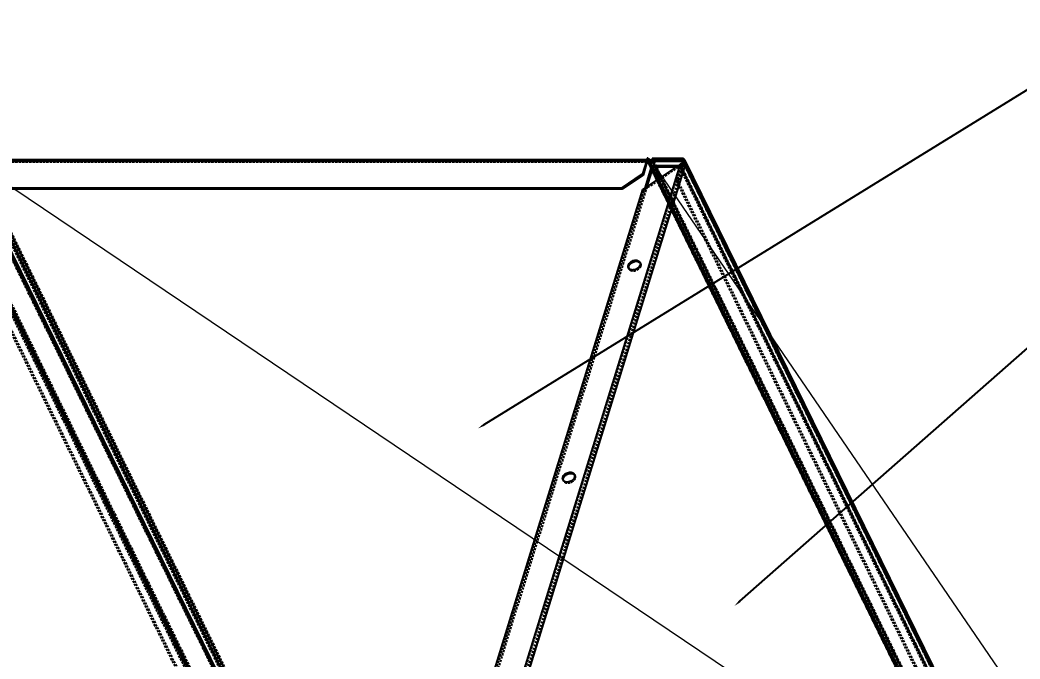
# Model space of a CAD drawing. Header units: millimetres. Extents: x 10653 to 40244, y 19163 to 29561.
# Drawn here: x 20115 to 20669, y 27197 to 27551 of the extents above; entities that cross this region are included whole.
import ezdxf
from ezdxf import colors
from ezdxf.entities.mleader import LeaderData, LeaderLine
from ezdxf.math import Vec2, Vec3

# ---------------------------------------------------------------- set-up
doc = ezdxf.new("R2010")
doc.units = ezdxf.units.MM
doc.linetypes.add('HIDDEN', pattern=[1.905, 1.27, -0.635])
doc.layers.add('02___PRT_ALL_AXES', color=7, linetype='Continuous')
doc.layers.add('DEFAULT_2', color=8, linetype='HIDDEN')
doc.layers.add('dim', color=2, linetype='Continuous', lineweight=9)

msp = doc.modelspace()

# ---------------------------------------------------------------- linework, layer by layer
at = {"color": 3, "linetype": 'Continuous'}
for p, q in [((20461.683, 27473.256), (20089.574, 27473.256)), ((20461.925, 27474.013), (20090.185, 27474.013)), ((20380.302, 27147.314), (20480.517, 27471.612)), ((20382.27, 27144.504), (20483.453, 27471.935)), ((20461.683, 27473.256), (20459.505, 27466.207)), ((20480.517, 27471.612), (20459.581, 27457.512)), ((20462.536, 27474.823), (20462.167, 27474.823)), ((20463.446, 27473.961), (20463.191, 27474.48)), ((20463.215, 27474.04), (20463.194, 27473.974)), ((20463.201, 27473.96), (20463.194, 27473.974)), ((20463.205, 27473.961), (20464.664, 27473.961)), ((20463.253, 27473.961), (20463.215, 27474.04)), ((20481.485, 27474.745), (20464.906, 27474.745)), ((20466.56, 27470.917), (20479.485, 27470.917)), ((20482.797, 27474.059), (20659.721, 27113.525)), ((20482.843, 27473.178), (20659.768, 27112.644)), ((20447.873, 27458.373), (20459.505, 27466.207)), ((20464.233, 27469.35), (20460.836, 27458.357)), ((20089.418, 27463.604), (20224.76, 27187.806)), ((20090.307, 27462.578), (20224.909, 27188.289)), ((20447.873, 27458.373), (20094.186, 27458.373)), ((20459.581, 27457.512), (20368.08, 27161.414))]:
    msp.add_line(p, q, dxfattribs=at)
at = {"color": 7, "linetype": 'Continuous'}
for p, q in [((20461.988, 27472.635), (20459.81, 27465.585)), ((20461.683, 27473.256), (20461.988, 27472.635)), ((20461.71, 27473.339), (20462.002, 27472.676)), ((20462.167, 27474.823), (20461.925, 27474.04)), ((20462.535, 27472.797), (20461.925, 27474.04)), ((20463.215, 27474.04), (20461.925, 27474.04)), ((20462.535, 27472.797), (20462.052, 27472.797)), ((20462.536, 27474.823), (20462.273, 27473.974)), ((20463.194, 27473.974), (20462.273, 27473.974)), ((20464.286, 27469.473), (20462.297, 27473.526)), ((20463.205, 27473.961), (20462.963, 27473.178)), ((20464.552, 27469.94), (20462.963, 27473.178)), ((20462.963, 27473.178), (20482.843, 27473.178)), ((20464.906, 27474.745), (20464.664, 27473.961)), ((20481.243, 27473.961), (20464.664, 27473.961)), ((20466.56, 27470.917), (20466.318, 27470.133)), ((20469.299, 27464.057), (20466.318, 27470.133)), ((20466.318, 27470.133), (20478.322, 27470.133)), ((20481.485, 27474.745), (20481.243, 27473.961)), ((20482.045, 27473.574), (20481.922, 27473.178)), ((20482.483, 27472.035), (20481.922, 27473.178)), ((20459.81, 27465.585), (20448.178, 27457.752)), ((20459.81, 27465.585), (20459.505, 27466.207)), ((20465.154, 27469.35), (20461.999, 27459.141)), ((20464.233, 27469.35), (20465.154, 27469.35)), ((20468.136, 27463.273), (20465.154, 27469.35)), ((20448.178, 27457.752), (20094.491, 27457.752)), ((20095.816, 27457.752), (20227.321, 27189.773)), ((20097.389, 27457.752), (20228.894, 27189.773)), ((20097.441, 27457.752), (20228.946, 27189.773)), ((20448.178, 27457.752), (20447.873, 27458.373))]:
    msp.add_line(p, q, dxfattribs=at)
at = {"color": 3, "linetype": 'Continuous'}
for centre, radius, start, end in [((20464.252, 27472.463), 2.688, 160.98404, 162.84375), ((20482.252, 27467.871), 4.123, 113.10881, 114.87805), ((20482.527, 27467.175), 4.865, 88.43664, 92.72905), ((20482.545, 27467.699), 4.34, 84.25415, 88.49436)]:
    msp.add_arc(centre, radius, start, end, dxfattribs=at)
at = {"color": 7, "linetype": 'Continuous'}
msp.add_arc((20463.273, 27472.238), 1.344, 160.98404, 162.84375, dxfattribs=at)
at = {"color": 3, "linetype": 'Continuous'}
for points, knots in [([(20461.942, 27473.799), (20461.919, 27473.769), (20461.822, 27473.627), (20461.754, 27473.466), (20461.71, 27473.339)], [0, 0, 0, 0, 0.2190855, 1, 1, 1, 1]), ([(20462.536, 27474.823), (20462.673, 27474.823), (20462.937, 27474.777), (20463.139, 27474.587), (20463.191, 27474.48)], [0, 0, 0, 0, 0.5363588, 1, 1, 1, 1]), ([(20463.191, 27474.48), (20463.223, 27474.415), (20463.26, 27474.265), (20463.238, 27474.114), (20463.215, 27474.04)], [0, 0, 0, 0, 0.4825642, 1, 1, 1, 1]), ([(20463.194, 27473.974), (20463.194, 27473.972), (20463.193, 27473.969), (20463.194, 27473.966), (20463.195, 27473.965)], [0, 0, 0, 0, 0.5197064, 1, 1, 1, 1]), ([(20463.195, 27473.965), (20463.196, 27473.964), (20463.199, 27473.962), (20463.202, 27473.964), (20463.203, 27473.965)], [0, 0, 0, 0, 0.386953, 1, 1, 1, 1]), ([(20464.233, 27469.35), (20464.373, 27469.801), (20464.908, 27470.402), (20465.795, 27470.827), (20466.309, 27470.917), (20466.56, 27470.917)], [0, 0, 0, 0, 0.4803696, 0.7451077, 1, 1, 1, 1]), ([(20482.295, 27472.034), (20482.162, 27472.027), (20481.595, 27471.978), (20481.034, 27471.834), (20480.633, 27471.663)], [0, 0, 0, 0, 0.2335883, 1, 1, 1, 1]), ([(20482.797, 27474.059), (20482.745, 27474.165), (20482.6, 27474.364), (20482.173, 27474.667), (20481.761, 27474.745), (20481.485, 27474.745)], [0, 0, 0, 0, 0.2277278, 0.4668387, 1, 1, 1, 1]), ([(20482.843, 27473.178), (20482.889, 27473.326), (20482.935, 27473.629), (20482.86, 27473.929), (20482.797, 27474.059)], [0, 0, 0, 0, 0.5174137, 1, 1, 1, 1]), ([(20483.453, 27471.935), (20483.422, 27471.943), (20483.266, 27471.981), (20483.107, 27472.004), (20482.98, 27472.017)], [0, 0, 0, 0, 0.2038078, 1, 1, 1, 1])]:
    msp.add_open_spline(points, degree=3, knots=knots, dxfattribs=at)
msp.add_open_spline([(20462.009, 27473.875), (20461.985, 27473.851), (20461.963, 27473.826), (20461.942, 27473.799)], degree=3, dxfattribs=at)
at = {"color": 7, "linetype": 'Continuous'}
for points, knots in [([(20462.055, 27472.805), (20462.05, 27472.795), (20462.03, 27472.753), (20462.013, 27472.71), (20462.002, 27472.676)], [0, 0, 0, 0, 0.2363708, 1, 1, 1, 1]), ([(20462.293, 27473.013), (20462.272, 27473.013), (20462.162, 27472.987), (20462.095, 27472.883), (20462.055, 27472.805)], [0, 0, 0, 0, 0.199461, 1, 1, 1, 1]), ([(20462.243, 27473.819), (20462.241, 27473.793), (20462.24, 27473.693), (20462.264, 27473.593), (20462.297, 27473.526)], [0, 0, 0, 0, 0.2585164, 1, 1, 1, 1]), ([(20462.535, 27472.797), (20462.52, 27472.829), (20462.468, 27472.923), (20462.368, 27473.013), (20462.293, 27473.013)], [0, 0, 0, 0, 0.3233269, 1, 1, 1, 1]), ([(20462.297, 27473.526), (20462.35, 27473.418), (20462.555, 27473.225), (20462.823, 27473.178), (20462.963, 27473.178)], [0, 0, 0, 0, 0.463657, 1, 1, 1, 1]), ([(20465.154, 27469.35), (20465.224, 27469.575), (20465.575, 27469.972), (20466.065, 27470.133), (20466.318, 27470.133)], [0, 0, 0, 0, 0.4830182, 1, 1, 1, 1]), ([(20481.899, 27473.619), (20481.847, 27473.725), (20481.645, 27473.915), (20481.381, 27473.961), (20481.243, 27473.961)], [0, 0, 0, 0, 0.463657, 1, 1, 1, 1]), ([(20481.922, 27473.178), (20481.945, 27473.252), (20481.968, 27473.404), (20481.931, 27473.554), (20481.899, 27473.619)], [0, 0, 0, 0, 0.5174137, 1, 1, 1, 1])]:
    msp.add_open_spline(points, degree=3, knots=knots, dxfattribs=at)
msp.add_open_spline([(20462.273, 27473.974), (20462.258, 27473.924), (20462.247, 27473.871), (20462.243, 27473.819)], degree=3, dxfattribs=at)
at = {"layer": '02___PRT_ALL_AXES', "color": 7, "linetype": 'Continuous'}
for p, q in [((20451.72, 27415.682), (20452.025, 27415.06)), ((20415.41, 27298.183), (20415.715, 27297.561))]:
    msp.add_line(p, q, dxfattribs=at)
at = {"layer": '02___PRT_ALL_AXES', "color": 8, "linetype": 'HIDDEN'}
for p, q in [((20451.802, 27414.14), (20452.107, 27413.518)), ((20458.086, 27417.224), (20458.391, 27416.602)), ((20458.168, 27415.682), (20458.473, 27415.06)), ((20421.776, 27299.725), (20422.081, 27299.103)), ((20421.858, 27298.183), (20422.163, 27297.561)), ((20415.492, 27296.641), (20415.797, 27296.019))]:
    msp.add_line(p, q, dxfattribs=at)
at = {"layer": '02___PRT_ALL_AXES', "color": 7, "linetype": 'Continuous'}
for centre, radius, start, end in [((20453.849, 27414.351), 1.932, 185.50202, 194.94716), ((20456.643, 27415.709), 1.967, 44.07951, 46.09698), ((20456.685, 27415.749), 1.909, 36.82046, 44.09798), ((20420.333, 27298.21), 1.967, 44.07951, 46.09698), ((20420.375, 27298.25), 1.909, 36.82046, 44.09798), ((20417.539, 27296.852), 1.932, 185.50202, 194.94716)]:
    msp.add_arc(centre, radius, start, end, dxfattribs=at)
at = {"layer": '02___PRT_ALL_AXES', "color": 8, "linetype": 'HIDDEN'}
for centre, radius, start, end in [((20456.739, 27415.79), 1.841, 26.17433, 36.8025), ((20453.762, 27414.329), 1.842, 194.99519, 206.10461), ((20420.429, 27298.291), 1.841, 26.17433, 36.8025), ((20417.452, 27296.83), 1.842, 194.99519, 206.10461)]:
    msp.add_arc(centre, radius, start, end, dxfattribs=at)
at = {"layer": '02___PRT_ALL_AXES', "color": 3, "linetype": 'Continuous'}
for points, knots in [([(20451.802, 27414.14), (20451.691, 27414.367), (20451.56, 27414.892), (20451.64, 27415.423), (20451.72, 27415.682)], [0, 0, 0, 0, 0.4826008, 1, 1, 1, 1]), ([(20451.72, 27415.682), (20451.916, 27416.314), (20452.582, 27417.188), (20453.752, 27417.955), (20454.779, 27418.34), (20455.825, 27418.469), (20456.795, 27418.328), (20457.599, 27417.917), (20457.967, 27417.466), (20458.086, 27417.224)], [0, 0, 0, 0, 0.2513388, 0.3906666, 0.5304054, 0.6640658, 0.7868535, 0.897545, 1, 1, 1, 1]), ([(20458.168, 27415.682), (20457.972, 27415.05), (20457.306, 27414.176), (20456.136, 27413.409), (20455.109, 27413.024), (20454.063, 27412.895), (20453.093, 27413.036), (20452.289, 27413.447), (20451.921, 27413.898), (20451.802, 27414.14)], [0, 0, 0, 0, 0.2513388, 0.3906666, 0.5304054, 0.6640658, 0.7868535, 0.897545, 1, 1, 1, 1]), ([(20458.086, 27417.224), (20458.197, 27416.997), (20458.328, 27416.472), (20458.248, 27415.941), (20458.168, 27415.682)], [0, 0, 0, 0, 0.4826008, 1, 1, 1, 1]), ([(20415.492, 27296.641), (20415.381, 27296.868), (20415.25, 27297.393), (20415.33, 27297.924), (20415.41, 27298.183)], [0, 0, 0, 0, 0.4826008, 1, 1, 1, 1]), ([(20415.41, 27298.183), (20415.606, 27298.815), (20416.272, 27299.689), (20417.442, 27300.456), (20418.47, 27300.841), (20419.515, 27300.97), (20420.485, 27300.829), (20421.289, 27300.418), (20421.657, 27299.967), (20421.776, 27299.725)], [0, 0, 0, 0, 0.2513388, 0.3906666, 0.5304054, 0.6640658, 0.7868535, 0.897545, 1, 1, 1, 1]), ([(20421.858, 27298.183), (20421.662, 27297.551), (20420.996, 27296.677), (20419.826, 27295.91), (20418.799, 27295.525), (20417.754, 27295.396), (20416.783, 27295.537), (20415.979, 27295.948), (20415.611, 27296.399), (20415.492, 27296.641)], [0, 0, 0, 0, 0.2513388, 0.3906666, 0.5304054, 0.6640658, 0.7868535, 0.897545, 1, 1, 1, 1]), ([(20421.776, 27299.725), (20421.888, 27299.498), (20422.018, 27298.973), (20421.938, 27298.442), (20421.858, 27298.183)], [0, 0, 0, 0, 0.4826008, 1, 1, 1, 1])]:
    msp.add_open_spline(points, degree=3, knots=knots, dxfattribs=at)
at = {"layer": '02___PRT_ALL_AXES', "color": 7, "linetype": 'Continuous'}
for points, knots in [([(20451.925, 27414.165), (20451.918, 27414.238), (20451.906, 27414.539), (20451.958, 27414.842), (20452.025, 27415.06)], [0, 0, 0, 0, 0.2416706, 1, 1, 1, 1]), ([(20452.025, 27415.06), (20452.2, 27415.625), (20452.763, 27416.418), (20453.768, 27417.165), (20454.668, 27417.586), (20455.612, 27417.808), (20456.533, 27417.814), (20457.36, 27417.601), (20457.822, 27417.304), (20458.007, 27417.126)], [0, 0, 0, 0, 0.2444685, 0.3797762, 0.5172296, 0.6515357, 0.7780849, 0.8941348, 1, 1, 1, 1]), ([(20415.715, 27297.561), (20415.89, 27298.126), (20416.453, 27298.919), (20417.458, 27299.666), (20418.358, 27300.087), (20419.303, 27300.309), (20420.223, 27300.315), (20421.05, 27300.102), (20421.512, 27299.805), (20421.697, 27299.627)], [0, 0, 0, 0, 0.2444685, 0.3797762, 0.5172296, 0.6515357, 0.7780849, 0.8941348, 1, 1, 1, 1]), ([(20415.615, 27296.666), (20415.608, 27296.739), (20415.596, 27297.04), (20415.648, 27297.343), (20415.715, 27297.561)], [0, 0, 0, 0, 0.2416706, 1, 1, 1, 1])]:
    msp.add_open_spline(points, degree=3, knots=knots, dxfattribs=at)
at = {"layer": '02___PRT_ALL_AXES', "color": 8, "linetype": 'HIDDEN'}
for points, knots in [([(20458.473, 27415.06), (20458.277, 27414.428), (20457.611, 27413.554), (20456.441, 27412.787), (20455.414, 27412.402), (20454.369, 27412.273), (20453.398, 27412.414), (20452.594, 27412.826), (20452.226, 27413.276), (20452.107, 27413.518)], [0, 0, 0, 0, 0.2513388, 0.3906666, 0.5304054, 0.6640658, 0.7868535, 0.897545, 1, 1, 1, 1]), ([(20458.391, 27416.602), (20458.503, 27416.375), (20458.633, 27415.85), (20458.553, 27415.32), (20458.473, 27415.06)], [0, 0, 0, 0, 0.4826008, 1, 1, 1, 1]), ([(20422.081, 27299.103), (20422.193, 27298.876), (20422.323, 27298.351), (20422.243, 27297.82), (20422.163, 27297.561)], [0, 0, 0, 0, 0.4826008, 1, 1, 1, 1]), ([(20422.163, 27297.561), (20421.968, 27296.929), (20421.301, 27296.055), (20420.131, 27295.288), (20419.104, 27294.903), (20418.059, 27294.774), (20417.088, 27294.915), (20416.284, 27295.326), (20415.916, 27295.777), (20415.797, 27296.019)], [0, 0, 0, 0, 0.2513388, 0.3906666, 0.5304054, 0.6640658, 0.7868535, 0.897545, 1, 1, 1, 1])]:
    msp.add_open_spline(points, degree=3, knots=knots, dxfattribs=at)
at = {"layer": 'DEFAULT_2', "color": 8, "linetype": 'HIDDEN'}
for p, q in [((20245.29, 27112.644), (20068.943, 27472.003)), ((20069.529, 27473.961), (20246.453, 27113.428)), ((20070.255, 27470.114), (20231.317, 27141.904)), ((20247.374, 27113.428), (20070.45, 27473.961)), ((20070.489, 27470.729), (20246.211, 27112.644)), ((20247.616, 27114.211), (20070.692, 27474.745)), ((20071.378, 27469.704), (20232.238, 27141.904)), ((20071.447, 27470.917), (20232.51, 27142.707)), ((20071.467, 27469.601), (20232.268, 27141.923)), ((20085.24, 27470.917), (20246.302, 27142.707)), ((20085.654, 27469.791), (20246.716, 27141.58)), ((20263.953, 27113.428), (20087.029, 27473.961)), ((20264.196, 27114.211), (20087.656, 27473.961)), ((20088.488, 27473.961), (20265.412, 27113.428)), ((20088.507, 27473.974), (20265.431, 27113.44)), ((20088.527, 27474.04), (20265.451, 27113.506)), ((20089.69, 27474.823), (20266.614, 27114.289)), ((20461.988, 27472.635), (20089.88, 27472.635)), ((20462.293, 27473.013), (20090.185, 27473.013)), ((20462.052, 27472.797), (20090.427, 27472.797)), ((20462.777, 27473.58), (20090.669, 27473.58)), ((20380.607, 27146.693), (20480.822, 27470.99)), ((20381.276, 27144.269), (20482.532, 27471.935)), ((20480.822, 27470.99), (20459.886, 27456.89)), ((20462.293, 27474.013), (20461.925, 27474.013)), ((20462.777, 27473.58), (20462.167, 27474.823)), ((20639.198, 27113.44), (20462.273, 27473.974)), ((20639.218, 27113.506), (20462.294, 27474.04)), ((20462.777, 27473.58), (20462.535, 27472.797)), ((20639.46, 27114.289), (20462.536, 27474.823)), ((20640.119, 27113.433), (20463.201, 27473.96)), ((20640.129, 27113.428), (20463.205, 27473.961)), ((20640.139, 27113.506), (20463.253, 27473.961)), ((20640.116, 27113.947), (20463.446, 27473.961)), ((20639.887, 27112.644), (20464.552, 27469.94)), ((20464.664, 27473.961), (20641.588, 27113.428)), ((20464.906, 27474.745), (20641.831, 27114.211)), ((20627.622, 27142.707), (20466.56, 27470.917)), ((20480.127, 27470.114), (20477.955, 27463.083)), ((20478.322, 27470.133), (20480.11, 27470.133)), ((20481.048, 27470.114), (20478.876, 27463.083)), ((20479.485, 27470.917), (20480.353, 27470.917)), ((20480.353, 27470.917), (20480.11, 27470.133)), ((20641.173, 27141.923), (20480.11, 27470.133)), ((20641.189, 27141.915), (20480.127, 27470.125)), ((20641.19, 27141.904), (20480.127, 27470.114)), ((20481.048, 27470.114), (20480.127, 27470.114)), ((20641.415, 27142.707), (20480.353, 27470.917)), ((20480.517, 27471.612), (20480.822, 27470.99)), ((20480.633, 27471.663), (20480.889, 27471.043)), ((20642.087, 27142.355), (20481.025, 27470.565)), ((20642.111, 27141.904), (20481.048, 27470.114)), ((20481.243, 27473.961), (20658.168, 27113.428)), ((20481.243, 27473.961), (20482.164, 27473.961)), ((20481.485, 27474.745), (20658.41, 27114.211)), ((20481.899, 27473.619), (20658.823, 27113.085)), ((20482.164, 27473.961), (20482.045, 27473.574)), ((20659.089, 27113.428), (20482.164, 27473.961)), ((20658.847, 27112.644), (20482.483, 27472.035)), ((20483.453, 27471.935), (20482.532, 27471.935)), ((20085.563, 27468.982), (20246.06, 27141.923)), ((20085.677, 27469.35), (20246.739, 27141.14)), ((20625.295, 27141.14), (20464.233, 27469.35)), ((20639.221, 27112.993), (20464.286, 27469.473)), ((20627.38, 27141.923), (20469.299, 27464.057)), ((20068.083, 27463.083), (20229.145, 27134.873)), ((20069.004, 27463.083), (20230.066, 27134.873)), ((20461.999, 27459.141), (20369.43, 27159.586)), ((20626.217, 27141.14), (20468.136, 27463.273)), ((20639.017, 27134.873), (20477.955, 27463.083)), ((20478.876, 27463.083), (20477.955, 27463.083)), ((20639.938, 27134.873), (20478.876, 27463.083)), ((20459.886, 27456.89), (20368.385, 27160.792)), ((20460.836, 27458.357), (20368.751, 27160.37)), ((20459.581, 27457.512), (20459.886, 27456.89))]:
    msp.add_line(p, q, dxfattribs=at)
msp.add_lwpolyline([(20482.124, 27471.736), (20482.376, 27471.83), (20482.621, 27471.89), (20482.854, 27471.924), (20483.063, 27471.935), (20483.089, 27471.935)], dxfattribs=at)
for centre, radius, start, end in [((20462.294, 27473.702), 0.311, 91.5945, 102.78689), ((20462.293, 27473.709), 0.304, 90.0023, 91.52664), ((20483.197, 27468.062), 3.77, 127.76239, 129.05066)]:
    msp.add_arc(centre, radius, start, end, dxfattribs=at)
for points in [[(20462.08, 27473.937), (20462.055, 27473.918), (20462.031, 27473.897), (20462.009, 27473.875)], [(20480.11, 27470.133), (20480.116, 27470.133), (20480.123, 27470.131), (20480.126, 27470.126)]]:
    msp.add_open_spline(points, degree=3, dxfattribs=at)
for points, knots in [([(20462.225, 27474.006), (20462.212, 27474.003), (20462.161, 27473.988), (20462.113, 27473.961), (20462.08, 27473.937)], [0, 0, 0, 0, 0.2368849, 1, 1, 1, 1]), ([(20462.777, 27473.58), (20462.746, 27473.644), (20462.679, 27473.76), (20462.537, 27473.933), (20462.386, 27474.013), (20462.293, 27474.013)], [0, 0, 0, 0, 0.3181979, 0.586276, 1, 1, 1, 1]), ([(20480.126, 27470.126), (20480.127, 27470.124), (20480.129, 27470.12), (20480.128, 27470.116), (20480.127, 27470.114)], [0, 0, 0, 0, 0.4869447, 1, 1, 1, 1]), ([(20480.353, 27470.917), (20480.494, 27470.917), (20480.764, 27470.869), (20480.971, 27470.675), (20481.025, 27470.565)], [0, 0, 0, 0, 0.5363588, 1, 1, 1, 1]), ([(20482.124, 27471.736), (20481.926, 27471.648), (20481.495, 27471.452), (20481.091, 27471.199), (20480.889, 27471.043)], [0, 0, 0, 0, 0.458515, 1, 1, 1, 1]), ([(20481.025, 27470.565), (20481.057, 27470.499), (20481.095, 27470.345), (20481.072, 27470.19), (20481.048, 27470.114)], [0, 0, 0, 0, 0.4825642, 1, 1, 1, 1]), ([(20482.532, 27471.935), (20482.505, 27471.918), (20482.373, 27471.845), (20482.233, 27471.785), (20482.124, 27471.736)], [0, 0, 0, 0, 0.2094834, 1, 1, 1, 1])]:
    msp.add_open_spline(points, degree=3, knots=knots, dxfattribs=at)
at = {"layer": 'dim', "lineweight": 9}
for p, q in [((20087.656, 27473.961), (20785.237, 27004.016)), ((20463.935, 27473.961), (20785.56, 27003.543))]:
    msp.add_line(p, q, dxfattribs=at)

# ---------------------------------------------------------------- leaders
at = {"lineweight": 9}
ml = msp.add_multileader_mtext('Standard', dxfattribs=at)
ml.set_content('3', color=2)
ml.set_leader_properties(color=2)
ml.build(insert=Vec2(0, 0))
ml.multileader.update_dxf_attribs({"text_left_attachment_type": 5, "text_right_attachment_type": 5, "dogleg_length": 0.36})
ctx = ml.context
ctx.base_point, ctx.char_height, ctx.plane_origin = Vec3(20677.479, 27515.46), 30, Vec3(20276.723, 27473.58)
ctx.left_attachment, ctx.right_attachment = 5, 5
notes = []
notes.append((ctx, [(1, (1, 1, 0), (20677.119, 27515.46), (1, 0), 0.36, [(0, [(20368.449, 27325.189)], 0, [])])]))
ctx.mtext.insert, ctx.mtext.flow_direction = Vec3(20679.479, 27551.46), 5
ml = msp.add_multileader_mtext('Standard', dxfattribs=at)
ml.set_content('2', color=2)
ml.set_leader_properties(color=2)
ml.build(insert=Vec2(0, 0))
ml.multileader.update_dxf_attribs({"text_left_attachment_type": 5, "text_right_attachment_type": 5, "dogleg_length": 0.36})
ctx = ml.context
ctx.base_point, ctx.char_height, ctx.plane_origin = Vec3(20687.026, 27381.866), 30, Vec3(20419.544, 27300.924)
ctx.left_attachment, ctx.right_attachment = 5, 5
notes.append((ctx, [(1, (1, 1, 0), (20686.666, 27381.866), (1, 0), 0.36, [(0, [(20510.499, 27226.876)], 0, [])])]))
ctx.mtext.insert, ctx.mtext.flow_direction = Vec3(20689.026, 27417.866), 5
for ctx, leaders in notes:
    for number, flags, end, landing, length, lines in leaders:
        leader = LeaderData()
        leader.index, (leader.has_last_leader_line, leader.has_dogleg_vector, leader.attachment_direction) = number, flags
        leader.last_leader_point, leader.dogleg_vector, leader.dogleg_length = Vec3(end), Vec3(landing), length
        for number, points, colour, breaks in lines:
            line = LeaderLine()
            line.index, line.vertices, line.color, line.breaks = number, Vec3.list(points), colors.encode_raw_color(colour), breaks
            leader.lines.append(line)
        ctx.leaders.append(leader)

doc.saveas('drawing.dxf')
